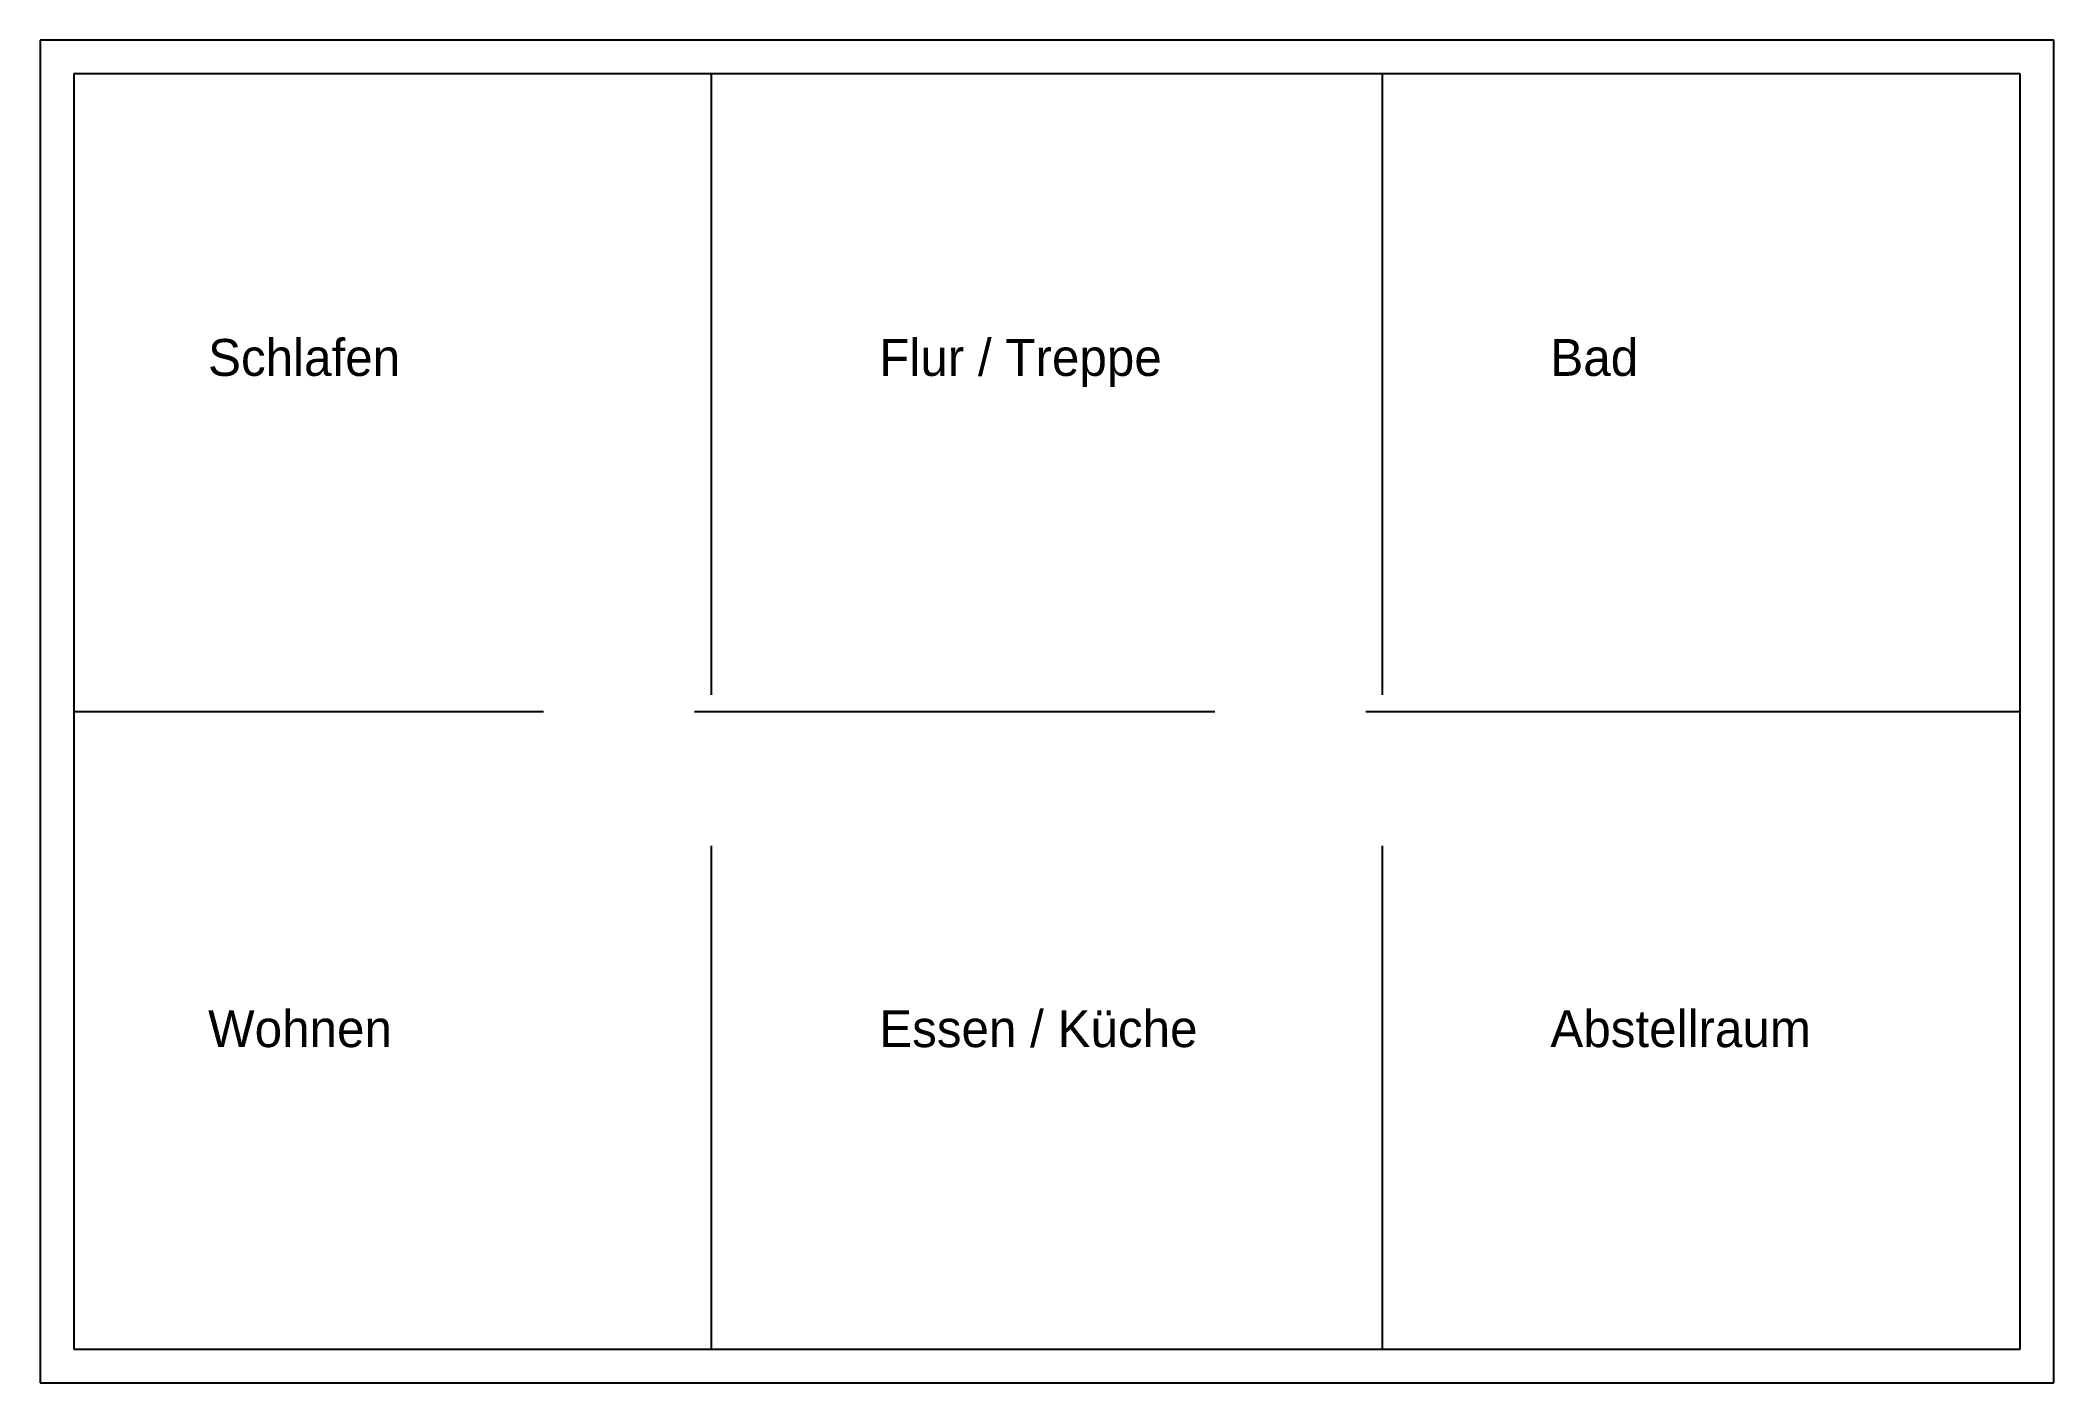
# Model space of a CAD drawing. Header units: metres. Extents: x 0 to 12000, y 0 to 8000.
import ezdxf

# ---------------------------------------------------------------- set-up
doc = ezdxf.new("R2010")
doc.units = ezdxf.units.M
doc.layers.add('RAEUME', color=5, linetype='Continuous')
doc.layers.add('WAENDE', color=7, linetype='Continuous')

msp = doc.modelspace()

# ---------------------------------------------------------------- linework, layer by layer
at = {"layer": 'WAENDE'}
for p, q in [((12000, 8000), (0, 8000)), ((0, 8000), (0, 0)), ((12000, 0), (12000, 8000)), ((11800, 7800), (200, 7800)), ((200, 7800), (200, 200)), ((4000, 4100), (4000, 7800)), ((8000, 4100), (8000, 7800)), ((11800, 200), (11800, 7800)), ((200, 4000), (3000, 4000)), ((3900, 4000), (7000, 4000)), ((7900, 4000), (11800, 4000)), ((4000, 200), (4000, 3200)), ((8000, 200), (8000, 3200)), ((200, 200), (11800, 200)), ((0, 0), (12000, 0))]:
    msp.add_line(p, q, dxfattribs=at)

# ---------------------------------------------------------------- texts
at = {"layer": 'RAEUME'}
for s, p in [('Schlafen', (1000, 6000)), ('Flur / Treppe', (5000, 6000)), ('Bad', (9000, 6000)), ('Wohnen', (1000, 2000)), ('Essen / Küche', (5000, 2000)), ('Abstellraum', (9000, 2000))]:
    msp.add_text(s, height=220, dxfattribs=at).set_placement(p)

doc.saveas('drawing.dxf')
